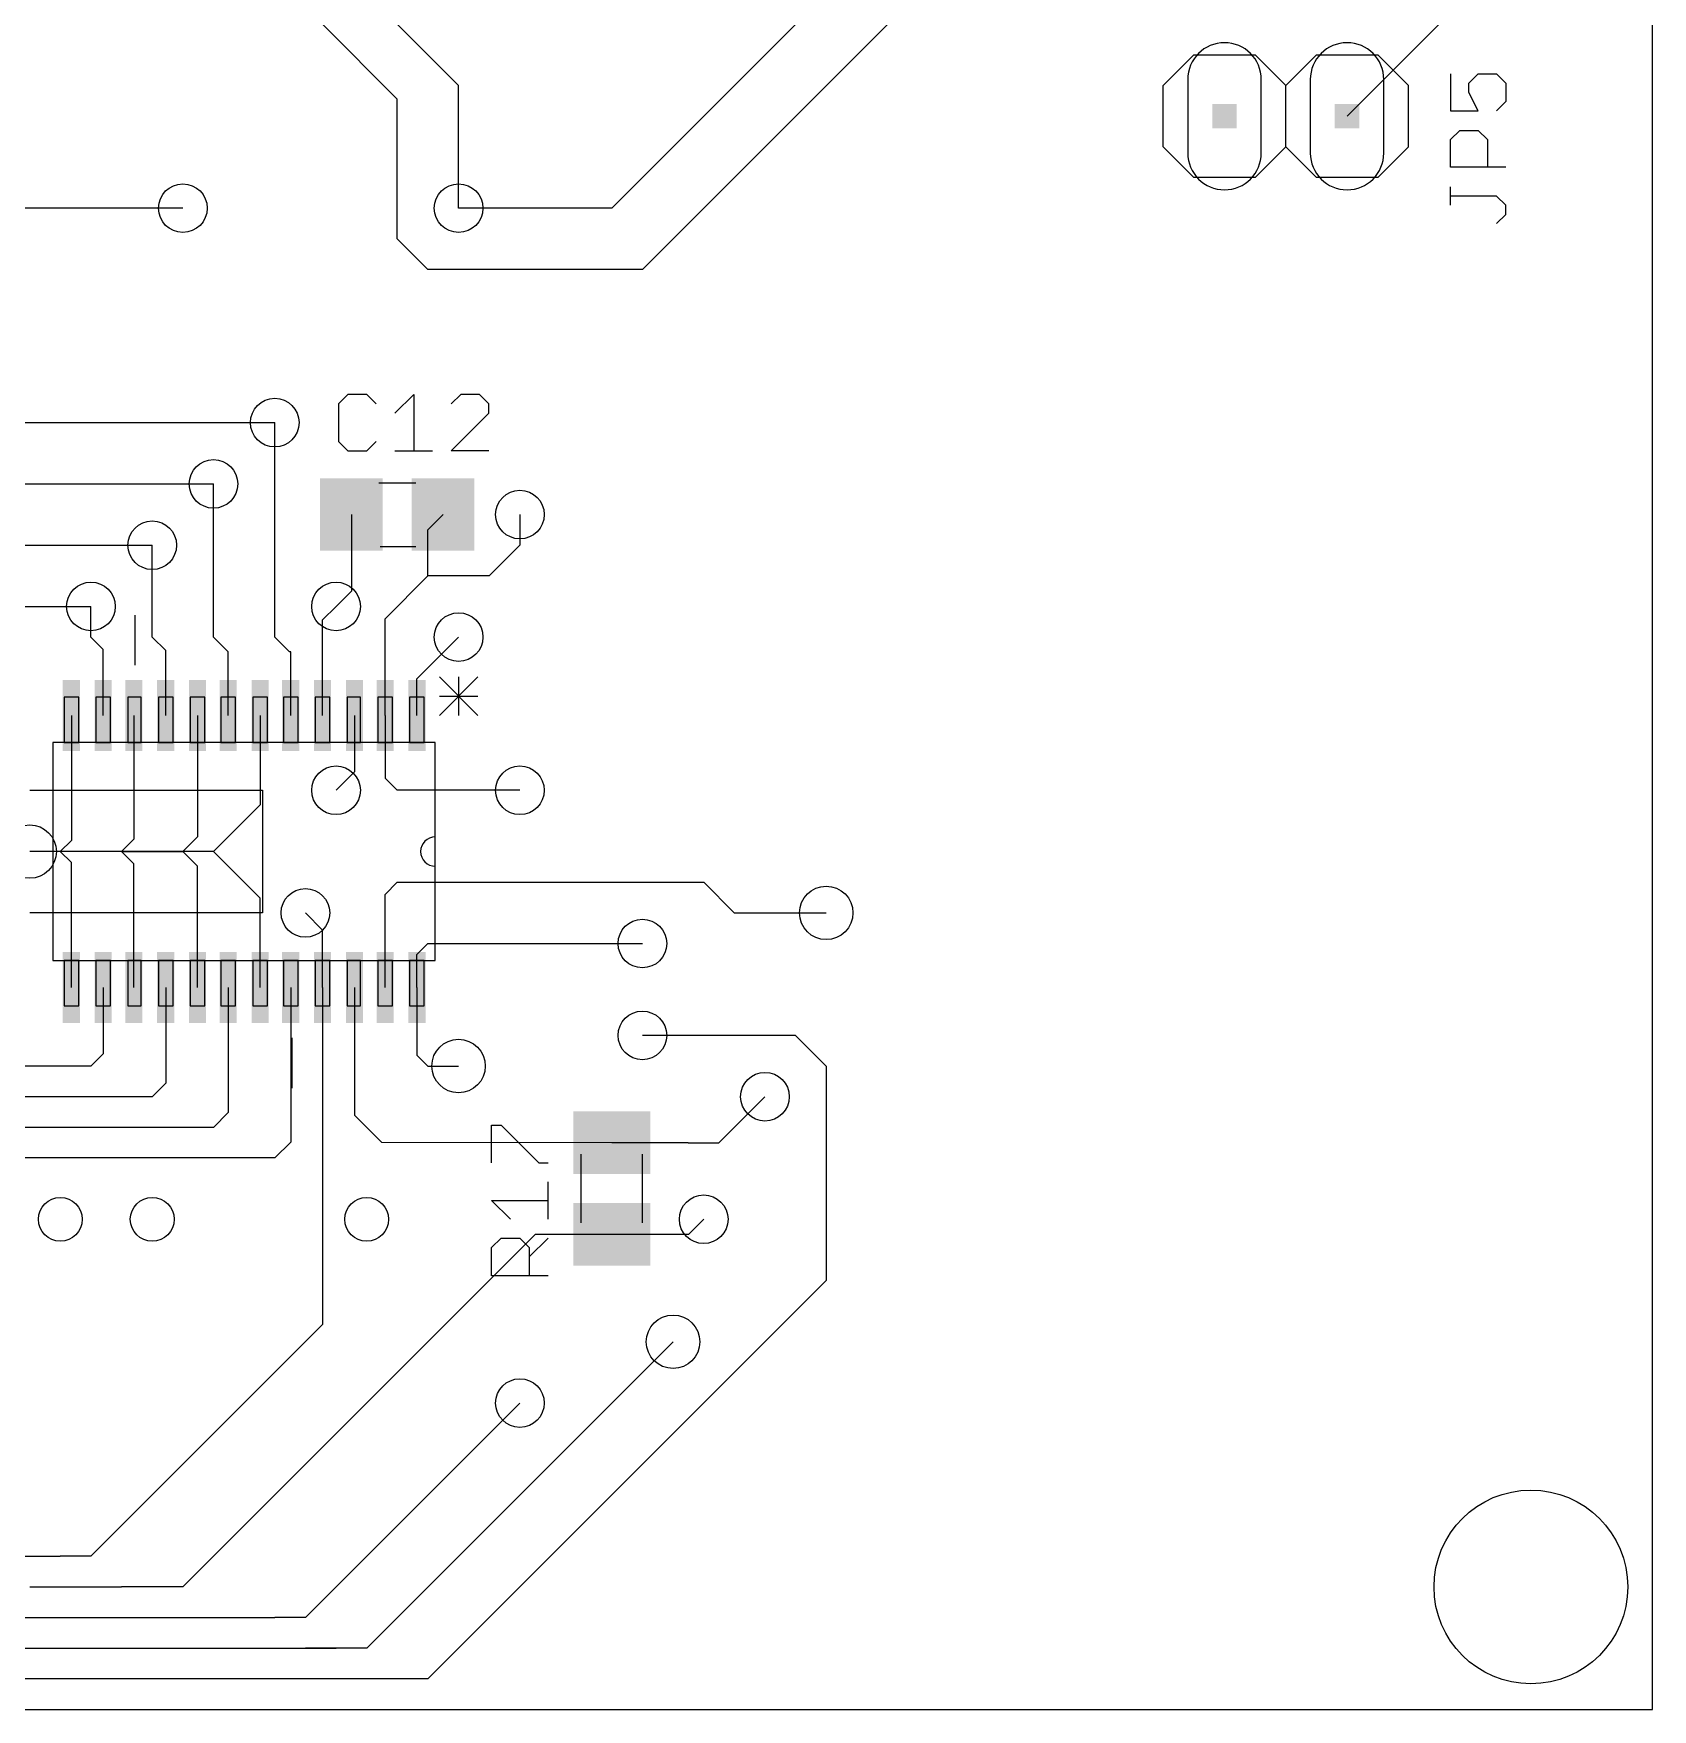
# Model space of a CAD drawing. Extents: x -27 to 163, y -5 to 112.
# Drawn here: x 118.82 to 152.38, y 4.45 to 39.18 of the extents above; entities that cross this region are included whole.
import ezdxf

# ---------------------------------------------------------------- set-up
doc = ezdxf.new("R2010")
doc.units = 0
doc.header["$MEASUREMENT"] = 0
doc.layers.get('0').update_dxf_attribs({"linetype": 'CONTINUOUS'})
for name, color, linetype in [('1', 22, 'CONTINUOUS'), ('17', 82, 'CONTINUOUS'), ('18', 82, 'CONTINUOUS'), ('20', 7, 'CONTINUOUS'), ('21', 7, 'CONTINUOUS'), ('25', 253, 'CONTINUOUS'), ('51', 53, 'CONTINUOUS')]:
    doc.layers.add(name, color=color, linetype=linetype)

# ---------------------------------------------------------------- blocks, each defined once
blk = doc.blocks.new('RECT')
blk.add_solid([(-0.5, -0.5), (0.5, -0.5), (-0.5, 0.5), (0.5, 0.5)])
blk = doc.blocks.new('LONGP100')
blk.add_lwpolyline([(-0.5, -0.5), (0.5, -0.5, 1), (0.5, 0.5), (-0.5, 0.5, 1)], format="xyb", close=True)
blk = doc.blocks.new('ROUNDV')
blk.add_circle((0, 0), 0.5)

msp = doc.modelspace()

# ---------------------------------------------------------------- linework, layer by layer
at = {"layer": '1'}
for p, q in [((130.81, 35.56), (137.795, 42.545)), ((131.445, 34.29), (139.065, 41.91)), ((148.59, 40.005), (146.685, 38.1)), ((126.365, 37.8201), (124.8151, 39.37)), ((127.635, 38.1), (126.365, 39.37)), ((127.635, 35.56), (127.635, 38.1)), ((146.685, 38.1), (146.0502, 37.4652)), ((146.685, 38.1), (146.685, 38.1)), ((126.365, 34.925), (126.365, 37.8201)), ((121.92, 35.56), (114.935, 35.56)), ((130.81, 35.56), (127.635, 35.56)), ((127, 34.29), (126.365, 34.925)), ((131.445, 34.29), (127, 34.29)), ((103.1494, 31.115), (123.825, 31.115)), ((123.825, 30.48), (123.825, 31.115)), ((123.825, 29.21), (123.825, 30.48)), ((123.825, 26.67), (123.825, 30.48)), ((105.8926, 29.845), (122.555, 29.845)), ((122.555, 26.67), (122.555, 29.845)), ((125.4146, 29.2093), (125.4146, 27.6246)), ((127, 28.8947), (127.3146, 29.2093)), ((128.905, 29.21), (128.905, 28.575)), ((127, 27.94), (127, 28.8947)), ((108.6612, 28.575), (121.285, 28.575)), ((121.285, 26.67), (121.285, 28.575)), ((128.905, 28.575), (128.27, 27.94)), ((126.1114, 27.0514), (127, 27.94)), ((128.27, 27.94), (127, 27.94)), ((125.4146, 27.6246), (125.095, 27.305)), ((60.3504, 27.305), (120.015, 27.305)), ((120.015, 26.67), (120.015, 27.305)), ((124.816, 27.026), (125.095, 27.305)), ((124.816, 25.0448), (124.816, 27.026)), ((126.1114, 25.0448), (126.1114, 27.0514)), ((120.2694, 26.4156), (120.015, 26.67)), ((120.2694, 25.0448), (120.2694, 26.4156)), ((121.5648, 26.3902), (121.285, 26.67)), ((122.8602, 26.3648), (122.555, 26.67)), ((124.1294, 26.3656), (123.825, 26.67)), ((126.7718, 25.8068), (127.635, 26.67)), ((121.5648, 25.0448), (121.5648, 26.3902)), ((122.8602, 25.0448), (122.8602, 26.3648)), ((124.1556, 26.3656), (124.1294, 26.3656)), ((124.1556, 25.0448), (124.1556, 26.3656)), ((126.7718, 25.0448), (126.7718, 25.8068)), ((119.609, 25.0448), (119.609, 23.266)), ((120.9044, 25.0448), (120.9044, 23.8756)), ((122.2252, 25.0448), (122.2252, 23.8002)), ((122.2252, 25.0448), (122.2252, 22.5302)), ((123.5206, 25.0448), (123.5206, 23.1906)), ((125.4764, 25.0448), (125.4764, 23.8764)), ((126.1114, 25.0448), (126.1114, 23.7486)), ((120.9044, 23.8756), (120.9044, 22.4794)), ((125.4764, 23.8764), (125.095, 23.495)), ((126.1114, 23.7486), (126.365, 23.495)), ((118.745, 23.495), (123.571, 23.495)), ((123.571, 23.495), (123.571, 20.955)), ((128.905, 23.495), (126.365, 23.495)), ((119.609, 23.266), (119.609, 22.454)), ((123.5206, 23.1906), (122.555, 22.225)), ((119.609, 22.454), (119.38, 22.225)), ((120.9044, 22.4794), (120.65, 22.225)), ((122.2252, 22.5302), (121.92, 22.225)), ((119.38, 22.225), (118.745, 22.225)), ((120.65, 22.225), (119.38, 22.225)), ((119.609, 21.996), (119.38, 22.225)), ((119.609, 21.184), (119.609, 21.996)), ((121.92, 22.225), (120.65, 22.225)), ((120.65, 22.225), (121.92, 22.225)), ((120.9044, 21.9706), (120.65, 22.225)), ((120.9044, 21.2094), (120.9044, 21.9706)), ((121.285, 22.225), (121.92, 22.225)), ((122.555, 22.225), (121.92, 22.225)), ((122.2252, 21.9198), (121.92, 22.225)), ((122.2252, 21.2848), (122.2252, 21.9198)), ((123.5206, 21.2594), (122.555, 22.225)), ((126.1114, 21.3364), (126.365, 21.59)), ((126.365, 21.59), (132.715, 21.59)), ((132.715, 21.59), (133.35, 20.955)), ((120.9044, 19.406), (120.9044, 21.2094)), ((122.2252, 19.406), (122.2252, 21.2848)), ((123.5206, 19.406), (123.5206, 21.2594)), ((126.1114, 20.7014), (126.1114, 21.3364)), ((123.571, 20.955), (118.745, 20.955)), ((119.609, 19.406), (119.609, 21.184)), ((124.816, 20.599), (124.46, 20.955)), ((133.35, 20.955), (135.255, 20.955)), ((124.816, 19.406), (124.816, 20.599)), ((126.1114, 19.406), (126.1114, 20.7014)), ((126.7718, 20.0918), (127, 20.32)), ((127, 20.32), (130.81, 20.32)), ((130.81, 20.32), (131.445, 20.32)), ((126.7718, 19.406), (126.7718, 20.0918)), ((120.2694, 19.406), (120.2694, 18.0344)), ((121.5648, 19.406), (121.5648, 17.4248)), ((122.8602, 19.406), (122.8602, 16.8152)), ((124.1556, 19.406), (124.1556, 16.2056)), ((124.816, 19.406), (124.816, 14.605)), ((125.4764, 19.406), (125.4764, 16.7636)), ((126.7718, 19.406), (126.7718, 18.0082)), ((134.62, 18.415), (131.445, 18.415)), ((135.255, 17.78), (134.62, 18.415)), ((120.015, 17.78), (118.11, 17.78)), ((120.2694, 18.0344), (120.015, 17.78)), ((126.7718, 18.0082), (127, 17.78)), ((127, 17.78), (127.635, 17.78)), ((135.255, 17.78), (135.255, 13.335)), ((121.5648, 17.4248), (121.285, 17.145)), ((121.285, 17.145), (116.84, 17.145)), ((133.0304, 16.1904), (133.985, 17.145)), ((122.8602, 16.8152), (122.555, 16.51)), ((125.4764, 16.7636), (126.0454, 16.1946)), ((122.555, 16.51), (115.57, 16.51)), ((124.1556, 16.2056), (123.825, 15.875)), ((130.8103, 16.1904), (126.0454, 16.1946)), ((132.3954, 16.1904), (130.8103, 16.1904)), ((132.3954, 16.1904), (133.0304, 16.1904)), ((123.825, 15.875), (114.3, 15.875)), ((124.816, 14.605), (124.816, 12.421)), ((132.715, 14.605), (132.4004, 14.2904)), ((129.2254, 14.2904), (128.905, 13.97)), ((130.8103, 14.2904), (129.2254, 14.2904)), ((132.4004, 14.2904), (130.8103, 14.2904)), ((128.905, 13.97), (121.92, 6.985)), ((135.255, 13.335), (127, 5.08)), ((124.816, 12.421), (120.015, 7.62)), ((132.08, 12.065), (125.73, 5.715)), ((128.905, 10.795), (124.46, 6.35)), ((117.196, 7.62), (119.38, 7.62)), ((120.015, 7.62), (119.38, 7.62)), ((118.745, 6.985), (120.65, 6.985)), ((121.285, 6.985), (120.65, 6.985)), ((121.92, 6.985), (121.285, 6.985)), ((117.475, 6.35), (121.92, 6.35)), ((121.92, 6.35), (123.825, 6.35)), ((124.46, 6.35), (123.825, 6.35)), ((117.475, 5.715), (124.46, 5.715)), ((124.46, 5.715), (125.095, 5.715)), ((125.73, 5.715), (124.46, 5.715)), ((125.73, 5.08), (117.475, 5.08)), ((126.365, 5.08), (125.73, 5.08)), ((127, 5.08), (125.73, 5.08))]:
    msp.add_line(p, q, dxfattribs=at)
at = {"layer": '20'}
for p, q in [((152.38, 4.445), (152.38, 101.905)), ((-17.145, 4.445), (152.38, 4.445))]:
    msp.add_line(p, q, dxfattribs=at)
at = {"layer": '21'}
for p, q in [((142.2402, 38.1002), (142.8752, 38.7352)), ((142.8752, 38.7352), (144.1452, 38.7352)), ((144.1452, 38.7352), (144.7802, 38.1002)), ((144.7802, 38.1002), (145.4152, 38.7352)), ((145.4152, 38.7352), (146.6852, 38.7352)), ((147.3202, 38.1002), (146.6852, 38.7352)), ((142.2402, 36.8302), (142.2402, 38.1002)), ((144.7802, 36.8302), (144.7802, 38.1002)), ((147.3202, 36.8302), (147.3202, 38.1002)), ((142.8752, 36.1952), (142.2402, 36.8302)), ((144.7802, 36.8302), (144.1452, 36.1952)), ((145.4152, 36.1952), (144.7802, 36.8302)), ((146.6852, 36.1952), (147.3202, 36.8302)), ((144.1452, 36.1952), (142.8752, 36.1952)), ((146.6852, 36.1952), (145.4152, 36.1952)), ((120.9298, 26.0862), (120.9298, 27.1276)), ((128.0341, 25.8449), (127.2376, 25.0484)), ((127.2376, 25.8449), (128.0341, 25.0484)), ((127.6359, 25.8449), (127.6359, 25.0484)), ((127.2376, 25.4466), (128.0341, 25.4466)), ((119.228, 24.0542), (119.228, 20.3966)), ((127.1528, 22.5302), (127.1528, 24.0542)), ((127.1528, 21.9206), (127.1528, 22.5302)), ((127.1528, 20.3966), (127.1528, 21.9206)), ((124.181, 18.3646), (124.181, 17.3232))]:
    msp.add_line(p, q, dxfattribs=at)
msp.add_arc((127.1528, 22.2254), 0.3048, 90, 270, dxfattribs=at)
at = {"layer": '25'}
for p, q in [((148.1951, 38.3411), (148.1951, 37.5785)), ((148.5764, 38.1504), (148.7671, 38.3411)), ((148.7671, 38.3411), (149.1484, 38.3411)), ((149.1484, 38.3411), (149.3391, 38.1504)), ((148.5764, 37.9598), (148.5764, 38.1504)), ((148.7671, 37.5785), (148.5764, 37.9598)), ((149.3391, 38.1504), (149.3391, 37.7691)), ((148.1951, 37.5785), (148.7671, 37.5785)), ((149.3391, 37.7691), (149.1484, 37.5785)), ((148.1951, 36.981), (148.3858, 37.1717)), ((148.3858, 37.1717), (148.7671, 37.1717)), ((148.7671, 37.1717), (148.9578, 36.981)), ((148.1951, 36.4091), (148.1951, 36.981)), ((148.9578, 36.981), (148.9578, 36.4091)), ((149.3391, 36.4091), (148.1951, 36.4091)), ((148.1951, 35.621), (148.1951, 36.0023)), ((149.1484, 35.8116), (148.1951, 35.8116)), ((149.3391, 35.621), (149.1484, 35.8116)), ((149.1484, 35.2397), (149.3391, 35.4303)), ((149.3391, 35.4303), (149.3391, 35.621)), ((125.3403, 31.6995), (125.1454, 31.5046)), ((125.7301, 31.6995), (125.3403, 31.6995)), ((125.925, 31.5046), (125.7301, 31.6995)), ((126.3148, 31.3097), (126.7046, 31.6995)), ((126.7046, 31.6995), (126.7046, 30.5301)), ((127.6791, 31.6995), (127.4842, 31.5046)), ((128.0689, 31.6995), (127.6791, 31.6995)), ((128.2638, 31.5046), (128.0689, 31.6995)), ((125.1454, 31.5046), (125.1454, 30.725)), ((127.4842, 30.5301), (128.2638, 31.3097)), ((128.2638, 31.3097), (128.2638, 31.5046)), ((125.1454, 30.725), (125.3403, 30.5301)), ((125.7301, 30.5301), (125.925, 30.725)), ((125.3403, 30.5301), (125.7301, 30.5301)), ((126.3148, 30.5301), (127.0944, 30.5301)), ((128.2638, 30.5301), (127.4842, 30.5301)), ((128.3201, 15.7728), (128.3201, 16.5524)), ((128.3201, 16.5524), (128.515, 16.5524)), ((128.515, 16.5524), (129.2946, 15.7728)), ((129.2946, 15.7728), (129.4895, 15.7728)), ((129.4895, 14.6034), (129.4895, 15.383)), ((128.7099, 14.6034), (128.3201, 14.9932)), ((128.3201, 14.9932), (129.4895, 14.9932)), ((128.3201, 14.0187), (128.515, 14.2136)), ((128.3201, 13.434), (128.3201, 14.0187)), ((128.515, 14.2136), (128.9048, 14.2136)), ((128.9048, 14.2136), (129.0997, 14.0187)), ((129.0997, 13.8238), (129.4895, 14.2136)), ((129.0997, 14.0187), (129.0997, 13.434)), ((129.4895, 13.434), (128.3201, 13.434))]:
    msp.add_line(p, q, dxfattribs=at)
at = {"layer": '51'}
for p, q in [((125.9836, 29.8693), (126.7456, 29.8693)), ((126.0086, 28.5493), (126.7456, 28.5493)), ((128.0341, 25.8449), (127.2376, 25.0484)), ((127.2376, 25.8449), (128.0341, 25.0484)), ((127.6359, 25.8449), (127.6359, 25.0484)), ((119.7614, 25.4258), (119.4566, 25.4258)), ((119.4566, 25.4258), (119.4566, 24.486)), ((119.7614, 24.486), (119.7614, 25.4258)), ((120.4218, 25.4258), (120.117, 25.4258)), ((120.117, 25.4258), (120.117, 24.486)), ((120.4218, 24.486), (120.4218, 25.4258)), ((121.0568, 25.4258), (120.7774, 25.4258)), ((120.7774, 25.4258), (120.7774, 24.486)), ((121.0568, 24.486), (121.0568, 25.4258)), ((121.7172, 25.4258), (121.4124, 25.4258)), ((121.4124, 25.4258), (121.4124, 24.486)), ((121.7172, 24.486), (121.7172, 25.4258)), ((122.3776, 25.4258), (122.0728, 25.4258)), ((122.0728, 25.4258), (122.0728, 24.486)), ((122.3776, 24.486), (122.3776, 25.4258)), ((123.0126, 25.4258), (122.7078, 25.4258)), ((122.7078, 25.4258), (122.7078, 24.486)), ((123.0126, 24.486), (123.0126, 25.4258)), ((123.673, 25.4258), (123.3682, 25.4258)), ((123.3682, 25.4258), (123.3682, 24.486)), ((123.673, 24.486), (123.673, 25.4258)), ((124.308, 25.4258), (124.0032, 25.4258)), ((124.0032, 25.4258), (124.0032, 24.486)), ((124.308, 24.486), (124.308, 25.4258)), ((124.9684, 25.4258), (124.6636, 25.4258)), ((124.6636, 25.4258), (124.6636, 24.486)), ((124.9684, 24.486), (124.9684, 25.4258)), ((125.6034, 25.4258), (125.324, 25.4258)), ((125.324, 25.4258), (125.324, 24.486)), ((125.6034, 24.486), (125.6034, 25.4258)), ((126.2638, 25.4258), (125.959, 25.4258)), ((125.959, 25.4258), (125.959, 24.486)), ((126.2638, 24.486), (126.2638, 25.4258)), ((126.9242, 25.4258), (126.6194, 25.4258)), ((126.6194, 25.4258), (126.6194, 24.486)), ((126.9242, 24.486), (126.9242, 25.4258)), ((127.2376, 25.4466), (128.0341, 25.4466)), ((119.228, 24.486), (119.228, 19.9648)), ((127.1528, 24.486), (119.228, 24.486)), ((119.4566, 24.486), (119.7614, 24.486)), ((120.117, 24.486), (120.4218, 24.486)), ((120.7774, 24.486), (121.0568, 24.486)), ((121.4124, 24.486), (121.7172, 24.486)), ((122.0728, 24.486), (122.3776, 24.486)), ((122.7078, 24.486), (123.0126, 24.486)), ((123.3682, 24.486), (123.673, 24.486)), ((124.0032, 24.486), (124.308, 24.486)), ((124.6636, 24.486), (124.9684, 24.486)), ((125.324, 24.486), (125.6034, 24.486)), ((125.959, 24.486), (126.2638, 24.486)), ((126.6194, 24.486), (126.9242, 24.486)), ((127.1528, 22.5302), (127.1528, 24.486)), ((127.1528, 21.9206), (127.1528, 22.5302)), ((127.1528, 19.9648), (127.1528, 21.9206)), ((119.228, 19.9648), (127.1528, 19.9648)), ((119.7614, 19.9648), (119.4566, 19.9648)), ((119.4566, 19.9648), (119.4566, 19.025)), ((119.7614, 19.025), (119.7614, 19.9648)), ((120.4218, 19.9648), (120.117, 19.9648)), ((120.117, 19.9648), (120.117, 19.025)), ((120.4218, 19.025), (120.4218, 19.9648)), ((121.0568, 19.9648), (120.7774, 19.9648)), ((120.7774, 19.9648), (120.7774, 19.025)), ((121.0568, 19.025), (121.0568, 19.9648)), ((121.7172, 19.9648), (121.4124, 19.9648)), ((121.4124, 19.9648), (121.4124, 19.025)), ((121.7172, 19.025), (121.7172, 19.9648)), ((122.3776, 19.9648), (122.0728, 19.9648)), ((122.0728, 19.9648), (122.0728, 19.025)), ((122.3776, 19.025), (122.3776, 19.9648)), ((123.0126, 19.9648), (122.7078, 19.9648)), ((122.7078, 19.9648), (122.7078, 19.025)), ((123.0126, 19.025), (123.0126, 19.9648)), ((123.673, 19.9648), (123.3682, 19.9648)), ((123.3682, 19.9648), (123.3682, 19.025)), ((123.673, 19.025), (123.673, 19.9648)), ((124.308, 19.9648), (124.0032, 19.9648)), ((124.0032, 19.9648), (124.0032, 19.025)), ((124.308, 19.025), (124.308, 19.9648)), ((124.9684, 19.9648), (124.6636, 19.9648)), ((124.6636, 19.9648), (124.6636, 19.025)), ((124.9684, 19.025), (124.9684, 19.9648)), ((125.6034, 19.9648), (125.324, 19.9648)), ((125.324, 19.9648), (125.324, 19.025)), ((125.6034, 19.025), (125.6034, 19.9648)), ((126.2638, 19.9648), (125.959, 19.9648)), ((125.959, 19.9648), (125.959, 19.025)), ((126.2638, 19.025), (126.2638, 19.9648)), ((126.9242, 19.9648), (126.6194, 19.9648)), ((126.6194, 19.9648), (126.6194, 19.025)), ((126.9242, 19.025), (126.9242, 19.9648)), ((119.4566, 19.025), (119.7614, 19.025)), ((120.117, 19.025), (120.4218, 19.025)), ((120.7774, 19.025), (121.0568, 19.025)), ((121.4124, 19.025), (121.7172, 19.025)), ((122.0728, 19.025), (122.3776, 19.025)), ((122.7078, 19.025), (123.0126, 19.025)), ((123.3682, 19.025), (123.673, 19.025)), ((124.0032, 19.025), (124.308, 19.025)), ((124.6636, 19.025), (124.9684, 19.025)), ((125.324, 19.025), (125.6034, 19.025)), ((125.959, 19.025), (126.2638, 19.025)), ((126.6194, 19.025), (126.9242, 19.025)), ((130.1753, 14.5292), (130.1753, 15.9516)), ((131.4453, 14.5292), (131.4453, 15.9516))]:
    msp.add_line(p, q, dxfattribs=at)
msp.add_arc((127.1528, 22.2254), 0.3048, 90, 270, dxfattribs=at)

# ---------------------------------------------------------------- block references
at = {"layer": '1', "xscale": 1.3, "yscale": 1.5}
for p in [(125.4146, 29.2093), (127.3146, 29.2093)]:
    msp.add_blockref('RECT', p, dxfattribs=at)
at = {"layer": '1', "rotation": 270}
for p, xscale, yscale in [((119.609, 25.0448), 1.4732, 0.3556), ((120.2694, 25.0448), 1.4732, 0.3556), ((120.9044, 25.0448), 1.4732, 0.3556), ((121.5648, 25.0448), 1.4732, 0.3556), ((122.2252, 25.0448), 1.4732, 0.3556), ((122.8602, 25.0448), 1.4732, 0.3556), ((123.5206, 25.0448), 1.4732, 0.3556), ((124.1556, 25.0448), 1.4732, 0.3556), ((124.816, 25.0448), 1.4732, 0.3556), ((125.4764, 25.0448), 1.4732, 0.3556), ((126.1114, 25.0448), 1.4732, 0.3556), ((126.7718, 25.0448), 1.4732, 0.3556), ((119.609, 19.406), 1.4732, 0.3556), ((120.2694, 19.406), 1.4732, 0.3556), ((120.9044, 19.406), 1.4732, 0.3556), ((121.5648, 19.406), 1.4732, 0.3556), ((122.2252, 19.406), 1.4732, 0.3556), ((122.8602, 19.406), 1.4732, 0.3556), ((123.5206, 19.406), 1.4732, 0.3556), ((124.1556, 19.406), 1.4732, 0.3556), ((124.816, 19.406), 1.4732, 0.3556), ((125.4764, 19.406), 1.4732, 0.3556), ((126.1114, 19.406), 1.4732, 0.3556), ((126.7718, 19.406), 1.4732, 0.3556), ((130.8103, 16.1904), 1.3, 1.6), ((130.8103, 14.2904), 1.3, 1.6)]:
    msp.add_blockref('RECT', p, dxfattribs=dict(at, xscale=xscale, yscale=yscale))
at = {"layer": '17', "xscale": 1.524, "yscale": 1.524, "rotation": 270}
for p in [(143.5102, 37.4652), (146.0502, 37.4652)]:
    msp.add_blockref('LONGP100', p, dxfattribs=at)
at = {"layer": '18'}
for p, xscale, yscale in [((121.92, 35.56), 1.008, 1.008), ((127.635, 35.56), 1.008, 1.008), ((123.825, 31.115), 1.008, 1.008), ((122.555, 29.845), 1.008, 1.008), ((128.905, 29.21), 1.008, 1.008), ((121.285, 28.575), 1.008, 1.008), ((120.015, 27.305), 1.008, 1.008), ((125.095, 27.305), 1.008, 1.008), ((127.635, 26.67), 1.008, 1.008), ((125.095, 23.495), 1.008, 1.008), ((128.905, 23.495), 1.008, 1.008), ((118.745, 22.225), 1.108, 1.108), ((124.46, 20.955), 1.008, 1.008), ((135.255, 20.955), 1.108, 1.108), ((131.445, 20.32), 1.008, 1.008), ((131.445, 18.415), 1.008, 1.008), ((127.635, 17.78), 1.108, 1.108), ((133.985, 17.145), 1.008, 1.008), ((119.38, 14.605), 0.908, 0.908), ((121.285, 14.605), 0.908, 0.908), ((125.73, 14.605), 0.908, 0.908), ((132.715, 14.605), 1.008, 1.008), ((132.08, 12.065), 1.108, 1.108), ((128.905, 10.795), 1.008, 1.008), ((149.86, 6.985), 4.016, 4.016)]:
    msp.add_blockref('ROUNDV', p, dxfattribs=dict(at, xscale=xscale, yscale=yscale))
at = {"layer": '51'}
for p, xscale, yscale, rotation in [((143.5102, 37.4652), 0.508, 0.508, 180), ((146.0502, 37.4652), 0.508, 0.508, 180), ((130.8103, 16.104), 0.3556, 1.4224, 270), ((130.8103, 14.3768), 0.3556, 1.4224, 270)]:
    msp.add_blockref('RECT', p, dxfattribs=dict(at, xscale=xscale, yscale=yscale, rotation=rotation))
at = {"layer": '51', "xscale": 0.7501, "yscale": 1.450099999999999}
for p in [(125.6474, 29.2105), (127.0952, 29.2105)]:
    msp.add_blockref('RECT', p, dxfattribs=at)

doc.saveas('drawing.dxf')
